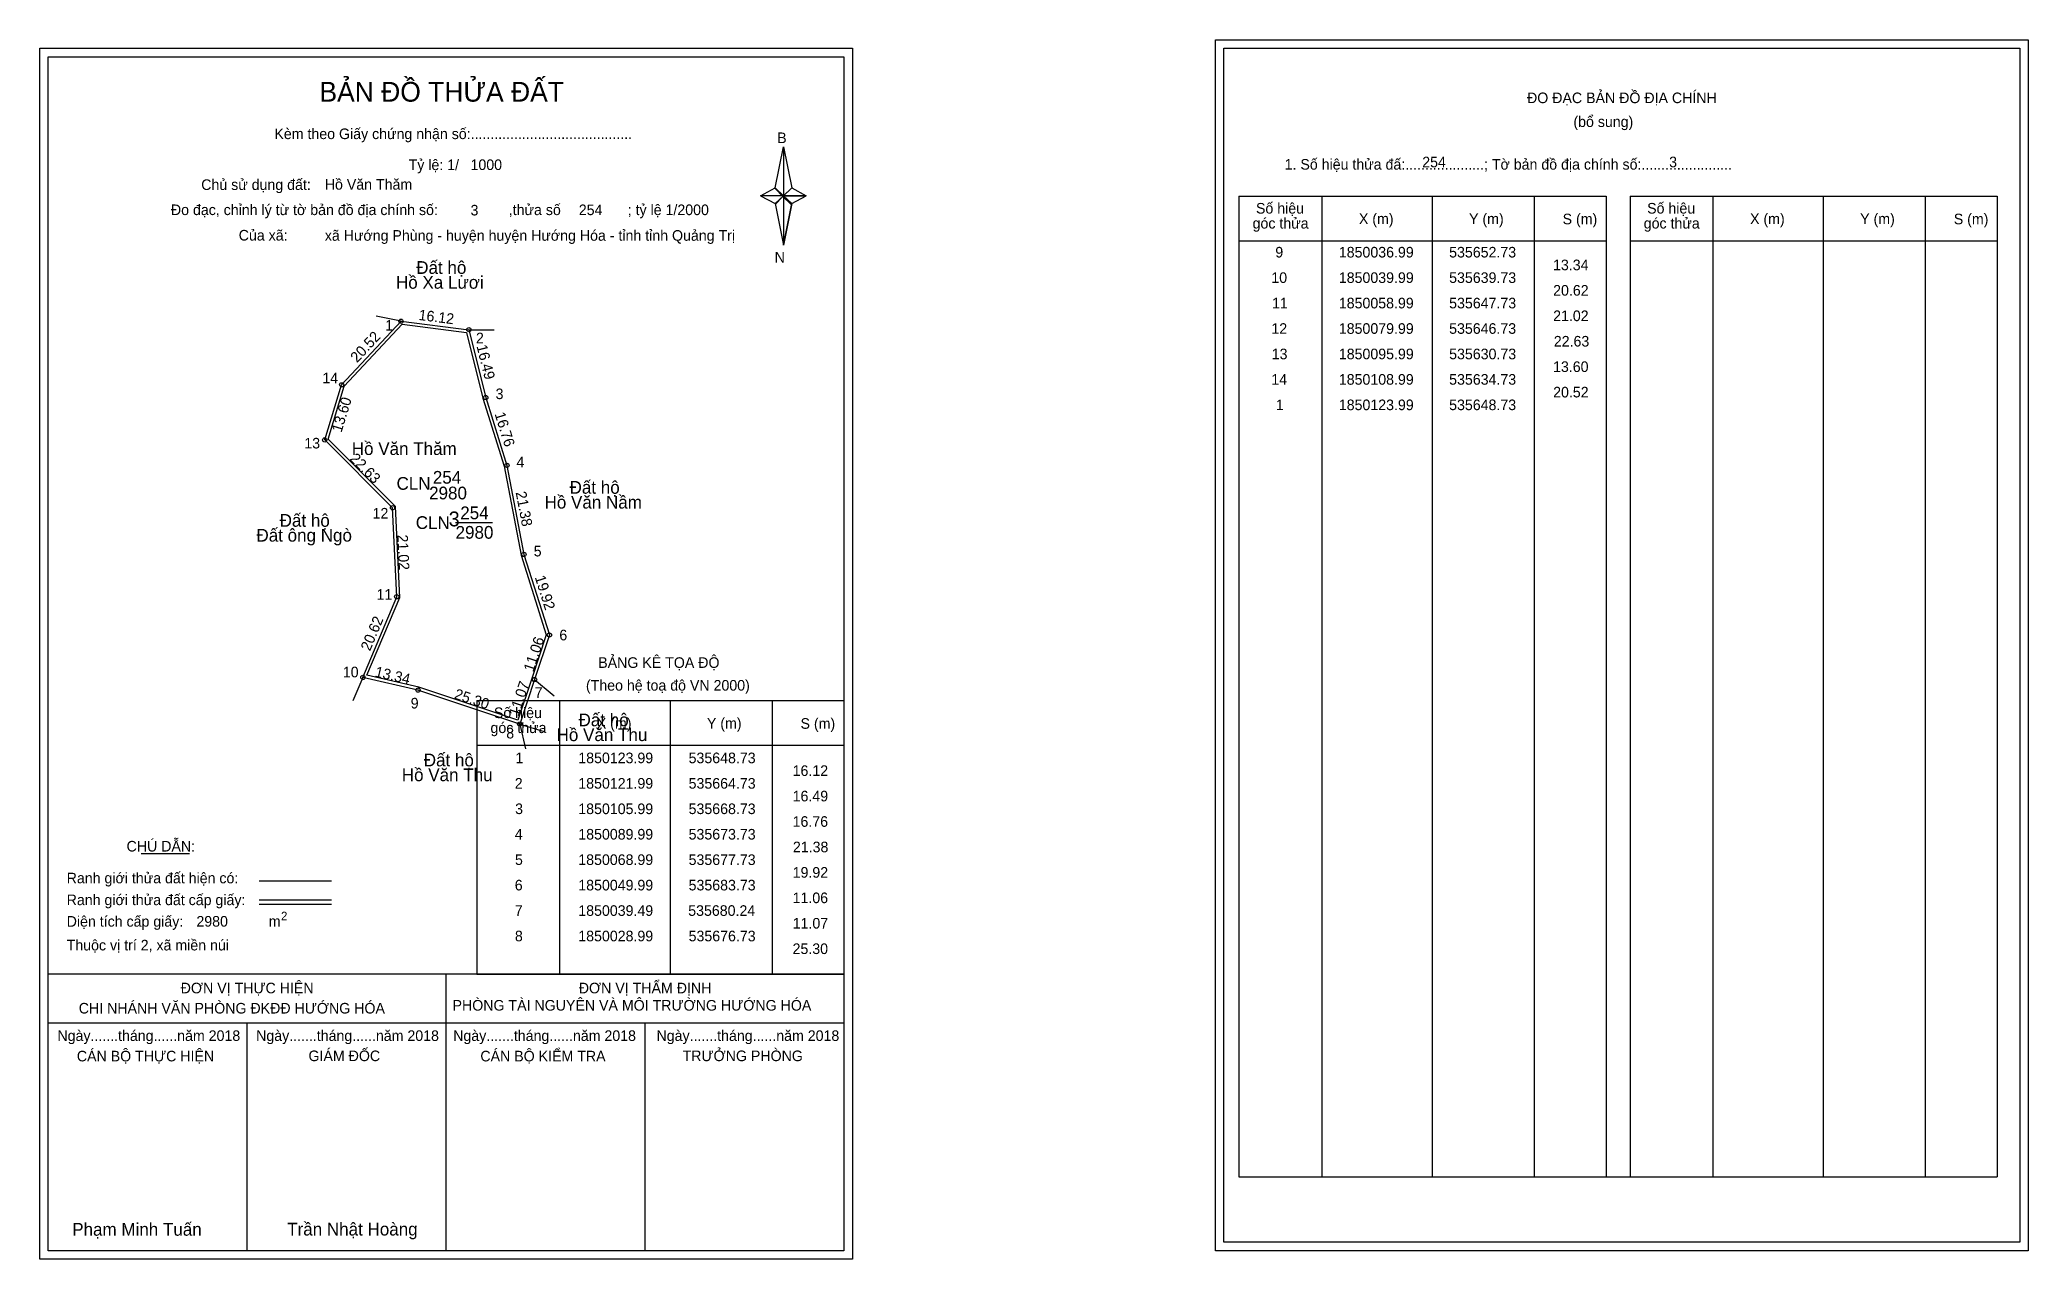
# Model space of a CAD drawing. Extents: x 535564 to 536033, y 1849903 to 1850190.
import ezdxf

# ---------------------------------------------------------------- set-up
doc = ezdxf.new("R2010")
doc.units = 0
for name, color, linetype in [('Level 1', 7, 'Continuous'), ('Level 10', 7, 'Continuous'), ('Level 11', 7, 'Continuous'), ('Level 13', 7, 'Continuous'), ('Level 2', 7, 'Continuous'), ('Level 27', 7, 'Continuous'), ('Level 3', 7, 'Continuous'), ('Level 36', 7, 'Continuous'), ('Level 4', 7, 'Continuous'), ('Level 49', 7, 'Continuous'), ('Level 5', 7, 'Continuous'), ('Level 53', 7, 'Continuous'), ('Level 55', 7, 'Continuous'), ('Level 6', 7, 'Continuous'), ('Level 63', 7, 'Continuous'), ('Level 7', 7, 'Continuous'), ('Level 9', 7, 'Continuous')]:
    doc.layers.add(name, color=color, linetype=linetype)

msp = doc.modelspace()

# ---------------------------------------------------------------- linework, layer by layer
at = {"layer": 'Level 1'}
for p, q in [((535842.85, 1850188.35), (535842.85, 1850188.35)), ((535565.53, 1850186.35), (535565.53, 1850186.35)), ((535736.95, 1850155.47), (535738.92, 1850165.11)), ((535738.92, 1850165.11), (535738.92, 1850153.59)), ((535738.92, 1850165.11), (535740.88, 1850155.47)), ((535733.5, 1850153.59), (535736.95, 1850155.47)), ((535736.95, 1850155.47), (535738.92, 1850153.59)), ((535738.77, 1850153.37), (535736.95, 1850155.25)), ((535740.74, 1850155.25), (535738.77, 1850153.37)), ((535738.77, 1850153.37), (535740.74, 1850155.25)), ((535740.88, 1850155.47), (535738.92, 1850153.59)), ((535738.92, 1850153.59), (535736.95, 1850151.75)), ((535738.77, 1850153.37), (535736.95, 1850151.53)), ((535736.95, 1850151.53), (535738.77, 1850153.37)), ((535736.95, 1850151.75), (535738.92, 1850141.89)), ((535740.74, 1850151.53), (535738.77, 1850153.37)), ((535738.92, 1850153.59), (535738.92, 1850141.89)), ((535738.92, 1850153.59), (535744.33, 1850153.59)), ((535738.92, 1850153.59), (535740.88, 1850151.75)), ((535740.88, 1850151.75), (535738.92, 1850141.89)), ((535740.88, 1850151.75), (535744.33, 1850153.59)), ((535846.38, 1850153.5), (535932.98, 1850153.5)), ((535865.97, 1849922.23), (535865.97, 1850153.5)), ((535892.04, 1849922.23), (535892.04, 1850153.5)), ((535916.02, 1850153.5), (535916.02, 1849922.23)), ((535932.98, 1850153.5), (535932.98, 1849922.23)), ((535938.64, 1850153.5), (536025.24, 1850153.5)), ((535958.23, 1849922.23), (535958.23, 1850153.5)), ((535984.3, 1849922.23), (535984.3, 1850153.5)), ((536008.27, 1850153.5), (536008.27, 1849922.23)), ((536025.24, 1850153.5), (536025.24, 1849922.23)), ((535846.38, 1850142.97), (535932.98, 1850142.97)), ((535938.64, 1850142.97), (536025.24, 1850142.97)), ((535666.62, 1850034.53), (535753.22, 1850034.53)), ((535686.21, 1849970), (535686.21, 1850034.53)), ((535712.28, 1849970), (535712.28, 1850034.53)), ((535736.25, 1850034.53), (535736.25, 1849970)), ((535666.62, 1850024), (535753.22, 1850024)), ((535587.44, 1849998.42), (535598.85, 1849998.42)), ((535615.31, 1849992.01), (535632.32, 1849992.01)), ((535615.31, 1849987.57), (535632.32, 1849987.57)), ((535615.31, 1849986.47), (535632.32, 1849986.47)), ((535672.35, 1849970), (535565.52, 1849970)), ((535753.22, 1849970), (535648.38, 1849970)), ((535659.37, 1849904.78), (535659.37, 1849970)), ((535666.62, 1849970), (535753.22, 1849970)), ((535753.22, 1849958.45), (535565.52, 1849958.45)), ((535612.45, 1849904.78), (535612.45, 1849958.45)), ((535706.3, 1849904.78), (535706.3, 1849958.45)), ((535846.38, 1849922.23), (536025.24, 1849922.23)), ((536030.55, 1849906.78), (536030.55, 1849906.78)), ((535753.22, 1849904.78), (535753.22, 1849904.78))]:
    msp.add_line(p, q, dxfattribs=at)
for points in [[(535736.95, 1850155.47), (535738.92, 1850165.11), (535738.92, 1850153.59)], [(535738.92, 1850153.59), (535740.88, 1850155.47), (535744.33, 1850153.59)], [(535733.5, 1850153.59), (535736.95, 1850151.75), (535738.92, 1850153.59)], [(535738.92, 1850153.59), (535738.92, 1850141.89), (535740.88, 1850151.75)]]:
    msp.add_lwpolyline(points, close=True, dxfattribs=at)
at = {"layer": 'Level 10'}
for points in [[(535648.73, 1850123.99), (535664.73, 1850121.99), (535668.73, 1850105.99), (535673.73, 1850089.99), (535677.73, 1850068.99), (535683.73, 1850049.99), (535680.24, 1850039.49), (535676.73, 1850028.99), (535652.73, 1850036.99), (535639.73, 1850039.99), (535647.73, 1850058.99), (535646.73, 1850079.99), (535630.73, 1850095.99), (535634.73, 1850108.99)], [(535649, 1850123.25), (535664.17, 1850121.35), (535668.06, 1850105.8), (535673.05, 1850089.82), (535677.05, 1850068.82), (535682.99, 1850050), (535679.58, 1850039.71), (535676.29, 1850029.88), (535652.92, 1850037.66), (535640.7, 1850040.49), (535648.44, 1850058.86), (535647.42, 1850080.29), (535631.52, 1850096.19), (535635.35, 1850108.63)]]:
    msp.add_lwpolyline(points, close=True, dxfattribs=at)
at = {"layer": 'Level 11'}
for centre in [(535648.73, 1850123.99), (535648.73, 1850123.99), (535664.73, 1850121.99), (535634.73, 1850108.99), (535668.73, 1850105.99), (535630.73, 1850095.99), (535673.73, 1850089.99), (535646.73, 1850079.99), (535677.73, 1850068.99), (535647.73, 1850058.99), (535683.73, 1850049.99), (535639.73, 1850039.99), (535680.24, 1850039.49), (535652.73, 1850036.99), (535676.73, 1850028.99)]:
    msp.add_circle(centre, 0.5, dxfattribs=at)
at = {"layer": 'Level 27'}
for p, q in [((535648.73, 1850123.99), (535642.84, 1850125.15)), ((535664.73, 1850121.99), (535670.73, 1850121.99)), ((535639.73, 1850039.99), (535637.33, 1850034.49)), ((535680.24, 1850039.49), (535684.82, 1850035.61)), ((535676.73, 1850028.99), (535678.08, 1850023.14)), ((535676.73, 1850028.99), (535682.47, 1850027.23))]:
    msp.add_line(p, q, dxfattribs=at)
at = {"layer": 'Level 3'}
for p, q in [((535846.38, 1850153.5), (535846.38, 1849922.23)), ((535938.64, 1850153.5), (535938.64, 1849922.23)), ((535666.62, 1850034.53), (535666.62, 1849970))]:
    msp.add_line(p, q, dxfattribs=at)
at = {"layer": 'Level 63'}
for points in [[(535563.52, 1850188.35), (535755.22, 1850188.35), (535755.22, 1849902.78), (535563.52, 1849902.78)], [(535840.85, 1850190.35), (536032.55, 1850190.35), (536032.55, 1849904.78), (535840.85, 1849904.78)], [(535842.85, 1850188.35), (536030.55, 1850188.35), (536030.55, 1849906.78), (535842.85, 1849906.78)], [(535565.52, 1850186.35), (535753.22, 1850186.35), (535753.22, 1849904.78), (535565.52, 1849904.78)]]:
    msp.add_lwpolyline(points, close=True, dxfattribs=at)
at = {"layer": 'Level 9'}
msp.add_line((535661.6, 1850076.49), (535670.31, 1850076.49), dxfattribs=at)

# ---------------------------------------------------------------- texts
at = {"layer": 'Level 1'}
for s, height, p in [('BẢN ĐỒ THỬA ĐẤT', 4.6657, (535629.49, 1850175.76)), ('ĐO ĐẠC BẢN ĐỒ ĐỊA CHÍNH', 2.5, (535914.33, 1850175.41)), ('Kèm theo Giấy chứng nhận số:.........................................', 2.5, (535618.87, 1850166.93)), ('(bổ sung)', 2.5, (535925.27, 1850169.79)), ('B', 2.5, (535737.46, 1850165.99)), ('1. Số hiệu thửa đấ:....................; Tờ bản đồ địa chính số:.......................', 2.5, (535857.16, 1850159.73)), ('Chủ sử dụng đất:', 2.5, (535601.61, 1850154.94)), ('Đo đạc, chỉnh lý từ tờ bản đồ địa chính số:                  ,thửa số                 ; tỷ lệ 1/2000', 2.5, (535594.46, 1850149.01)), ('Số hiệu', 2.5, (535850.4, 1850149.37)), ('Số hiệu', 2.5, (535942.66, 1850149.37)), ('Của xã:', 2.5, (535610.45, 1850143.01)), ('góc thửa', 2.5, (535849.6, 1850145.84)), ('X (m)', 2.5, (535874.68, 1850146.89)), ('Y (m)', 2.5, (535900.66, 1850146.89)), ('S (m)', 2.5, (535922.73, 1850146.84)), ('góc thửa', 2.5, (535941.86, 1850145.84)), ('X (m)', 2.5, (535966.94, 1850146.89)), ('Y (m)', 2.5, (535992.91, 1850146.89)), ('S (m)', 2.5, (536014.99, 1850146.84)), ('N', 2.5, (535736.86, 1850137.82)), ('BẢNG KÊ TỌA ĐỘ', 2.5, (535695.25, 1850042.23)), ('(Theo hệ toạ độ VN 2000)', 2.5, (535692.35, 1850036.87)), ('Số hiệu', 2.5, (535670.64, 1850030.39)), ('góc thửa', 2.5, (535669.84, 1850026.86)), ('X (m)', 2.5, (535694.92, 1850027.92)), ('Y (m)', 2.5, (535720.89, 1850027.92)), ('S (m)', 2.5, (535742.97, 1850027.87)), ('CHÚ DẪN:', 2.5, (535584, 1849998.92)), ('Ranh giới thửa đất hiện có:', 2.5, (535569.87, 1849991.42)), ('Ranh giới thửa đất cấp giấy:', 2.5, (535569.87, 1849986.28)), ('Diện tích cấp giấy:', 2.5, (535569.87, 1849981.2)), ('m', 2.5, (535617.53, 1849981.22)), ('2', 2, (535620.43, 1849982.73)), ('Thuộc vị trí 2, xã miền núi', 2.5, (535569.87, 1849975.6)), ('ĐƠN VỊ THỰC HIỆN', 2.5, (535596.76, 1849965.48)), ('ĐƠN VỊ THẨM ĐỊNH', 2.5, (535690.66, 1849965.48)), ('CHI NHÁNH VĂN PHÒNG ĐKĐĐ HƯỚNG HÓA', 2.5, (535572.72, 1849960.72)), ('PHÒNG TÀI NGUYÊN VÀ MÔI TRƯỜNG HƯỚNG HÓA', 2.5, (535660.89, 1849961.41)), ('Ngày.......tháng......năm 2018', 2.5, (535567.69, 1849954.25)), ('Ngày.......tháng......năm 2018', 2.5, (535614.56, 1849954.25)), ('Ngày.......tháng......năm 2018', 2.5, (535661.04, 1849954.25)), ('Ngày.......tháng......năm 2018', 2.5, (535709, 1849954.25)), ('CÁN BỘ THỰC HIỆN', 2.5, (535572.27, 1849949.43)), ('GIÁM ĐỐC', 2.5, (535626.91, 1849949.49)), ('CÁN BỘ KIỂM TRA', 2.5, (535667.45, 1849949.43)), ('TRƯỞNG PHÒNG', 2.5, (535715.14, 1849949.49)), ('Phạm Minh Tuấn', 3, (535571.18, 1849908.32)), ('Trần Nhật Hoàng', 3, (535621.88, 1849908.37))]:
    msp.add_text(s, height=height, dxfattribs=at).set_placement(p)
at = {"layer": 'Level 11'}
msp.add_text('Tỷ lệ: 1/', height=2.5, dxfattribs=at).set_placement((535650.53, 1850159.62))
at = {"layer": 'Level 13'}
for s, p in [('254', (535662.71, 1850077.29)), ('CLN', (535652.21, 1850074.99)), ('2980', (535661.6, 1850072.69))]:
    msp.add_text(s, height=3, dxfattribs=at).set_placement(p)
at = {"layer": 'Level 2'}
msp.add_text('Hồ Văn Thăm', height=3, dxfattribs=at).set_placement((535637.12, 1850092.44))
at = {"layer": 'Level 3'}
msp.add_text('CLN', height=3, dxfattribs=at).set_placement((535647.68, 1850084.23))
at = {"layer": 'Level 36'}
for s, p in [('Đất hộ', (535652.33, 1850135.15)), ('Hồ Xa Lươi', (535647.54, 1850131.65)), ('Đất hộ', (535688.5, 1850083.3)), ('Hồ Văn Nầm', (535682.59, 1850079.8)), ('Đất ông Ngò', (535614.63, 1850072.01)), ('Đất hộ', (535620.11, 1850075.51)), ('Đất hộ', (535690.61, 1850028.47)), ('Hồ Văn Thu', (535685.43, 1850024.97)), ('Đất hộ', (535654.1, 1850019.01)), ('Hồ Văn Thu', (535648.92, 1850015.51))]:
    msp.add_text(s, height=3, dxfattribs=at).set_placement(p)
at = {"layer": 'Level 4'}
msp.add_text('254', height=3, dxfattribs=at).set_placement((535656.24, 1850085.67))
at = {"layer": 'Level 49'}
for s, rotation, p in [('16.12', 352.875, (535652.78, 1850124.29)), ('20.52', 46.9749, (535638.36, 1850114.05)), ('16.49', 284.0362, (535666.52, 1850118.14)), ('13.60', 72.8973, (535634.68, 1850097.61)), ('16.76', 287.354, (535670.78, 1850102.13)), ('22.63', 315, (535636.47, 1850091.39)), ('21.38', 280.7843, (535675.76, 1850083.62)), ('21.02', 272.7263, (535647.84, 1850073.6)), ('19.92', 287.5256, (535680.26, 1850063.62)), ('20.62', 67.1663, (535641.41, 1850046.04)), ('11.06', 71.6142, (535679.94, 1850041.12)), ('13.34', 347.0054, (535642.42, 1850040.19)), ('11.07', 71.516, (535676.44, 1850030.63)), ('25.30', 341.5651, (535661.1, 1850035.04))]:
    msp.add_text(s, height=2.5, rotation=rotation, dxfattribs=at).set_placement(p)
at = {"layer": 'Level 5'}
msp.add_text('2980', height=3, dxfattribs=at).set_placement((535655.36, 1850081.97))
at = {"layer": 'Level 53'}
for s, p in [('9', (535854.96, 1850139.01)), ('1850036.99', (535869.94, 1850139.01)), ('535652.73', (535895.96, 1850139.01)), ('13.34', (535920.47, 1850136.01)), ('10', (535854.02, 1850133.01)), ('1850039.99', (535869.94, 1850133.01)), ('535639.73', (535895.96, 1850133.01)), ('20.62', (535920.49, 1850130.01)), ('11', (535854.18, 1850127.01)), ('1850058.99', (535869.94, 1850127.01)), ('535647.73', (535895.96, 1850127.01)), ('12', (535854.03, 1850121.01)), ('1850079.99', (535869.94, 1850121.01)), ('535646.73', (535895.96, 1850121.01)), ('21.02', (535920.49, 1850124.01)), ('13', (535854.11, 1850115.01)), ('1850095.99', (535869.94, 1850115.01)), ('535630.73', (535895.96, 1850115.01)), ('22.63', (535920.65, 1850118.01)), ('13.60', (535920.47, 1850112.01)), ('14', (535854.02, 1850109.01)), ('1850108.99', (535869.94, 1850109.01)), ('535634.73', (535895.96, 1850109.01)), ('20.52', (535920.49, 1850106.01)), ('1', (535855.1, 1850103.01)), ('1850123.99', (535869.94, 1850103.01)), ('535648.73', (535895.96, 1850103.01)), ('1', (535675.72, 1850019.75)), ('1850123.99', (535690.55, 1850019.75)), ('535648.73', (535716.57, 1850019.75)), ('16.12', (535741.11, 1850016.75)), ('2', (535675.57, 1850013.75)), ('1850121.99', (535690.55, 1850013.75)), ('535664.73', (535716.57, 1850013.75)), ('3', (535675.65, 1850007.75)), ('1850105.99', (535690.55, 1850007.75)), ('535668.73', (535716.57, 1850007.75)), ('16.49', (535741.11, 1850010.75)), ('16.76', (535741.1, 1850004.75)), ('4', (535675.56, 1850001.75)), ('1850089.99', (535690.55, 1850001.75)), ('535673.73', (535716.57, 1850001.75)), ('21.38', (535741.17, 1849998.75)), ('5', (535675.61, 1849995.75)), ('1850068.99', (535690.55, 1849995.75)), ('535677.73', (535716.57, 1849995.75)), ('6', (535675.56, 1849989.75)), ('1850049.99', (535690.55, 1849989.75)), ('535683.73', (535716.57, 1849989.75)), ('19.92', (535741.11, 1849992.75)), ('7', (535675.57, 1849983.75)), ('1850039.49', (535690.55, 1849983.75)), ('535680.24', (535716.48, 1849983.75)), ('11.06', (535741.1, 1849986.75)), ('11.07', (535741.12, 1849980.75)), ('8', (535675.6, 1849977.75)), ('1850028.99', (535690.55, 1849977.75)), ('535676.73', (535716.57, 1849977.75)), ('25.30', (535741.09, 1849974.75))]:
    msp.add_text(s, height=2.5, dxfattribs=at).set_placement(p)
at = {"layer": 'Level 55'}
for s, height, p in [('1', 0.4, (535648.62, 1850123.99)), ('0', 0.11, (535648.69, 1850123.88)), ('0', 0.11, (535648.69, 1850123.88)), ('0', 0.11, (535648.69, 1850123.88)), ('2', 0.4, (535664.59, 1850121.99)), ('255', 0.11, (535664.61, 1850121.88)), ('255', 0.11, (535664.61, 1850121.88)), ('0', 0.11, (535664.69, 1850121.88)), ('0', 0.11, (535664.69, 1850121.88)), ('14', 0.4, (535634.44, 1850108.99)), ('0', 0.11, (535634.69, 1850108.88)), ('255', 0.11, (535668.61, 1850105.88)), ('255', 0.11, (535668.61, 1850105.88)), ('3', 0.4, (535668.61, 1850105.99)), ('13', 0.4, (535630.46, 1850095.99)), ('0', 0.11, (535630.69, 1850095.88)), ('4', 0.4, (535673.59, 1850089.99)), ('255', 0.11, (535673.61, 1850089.88)), ('255', 0.11, (535673.61, 1850089.88)), ('12', 0.4, (535646.45, 1850079.99)), ('0', 0.11, (535646.69, 1850079.88)), ('5', 0.4, (535677.6, 1850068.99)), ('255', 0.11, (535677.61, 1850068.88)), ('255', 0.11, (535677.61, 1850068.88)), ('11', 0.4, (535647.47, 1850058.99)), ('0', 0.11, (535647.69, 1850058.88)), ('6', 0.4, (535683.59, 1850049.99)), ('255', 0.11, (535683.61, 1850049.88)), ('255', 0.11, (535683.61, 1850049.88)), ('10', 0.4, (535639.45, 1850039.99)), ('0', 0.11, (535639.69, 1850039.88)), ('0', 0.11, (535639.69, 1850039.88)), ('7', 0.4, (535680.11, 1850039.49)), ('255', 0.11, (535680.12, 1850039.38)), ('255', 0.11, (535680.12, 1850039.38)), ('0', 0.11, (535680.2, 1850039.38)), ('9', 0.4, (535652.59, 1850036.99)), ('0', 0.11, (535652.69, 1850036.88)), ('8', 0.4, (535676.6, 1850028.99)), ('0', 0.11, (535676.69, 1850028.88)), ('0', 0.11, (535676.69, 1850028.88))]:
    msp.add_text(s, height=height, dxfattribs=at).set_placement(p)
at = {"layer": 'Level 6'}
for s, p in [('1000', (535665.13, 1850159.64)), ('254', (535889.61, 1850160.27)), ('3', (535947.85, 1850160.29)), ('Hồ Văn Thăm', (535630.75, 1850155)), ('3', (535665.13, 1850148.92)), ('254', (535690.67, 1850149)), ('xã Hướng Phùng - huyện huyện Hướng Hóa - tỉnh tỉnh Quảng Trị', (535630.76, 1850142.96)), ('2980', (535600.47, 1849981.21))]:
    msp.add_text(s, height=2.5, dxfattribs=at).set_placement(p)
at = {"layer": 'Level 7'}
msp.add_text('3', height=3.5, dxfattribs=at).set_placement((535659.97, 1850075.61))
at = {"layer": 'Level 9'}
for s, p in [('1', (535644.99, 1850121.76)), ('2', (535666.41, 1850118.77)), ('14', (535630.18, 1850109.34)), ('3', (535671.04, 1850105.61)), ('13', (535625.93, 1850093.97)), ('4', (535675.97, 1850089.52)), ('12', (535642.03, 1850077.45)), ('5', (535680.03, 1850068.52)), ('11', (535642.96, 1850058.3)), ('6', (535686.08, 1850048.72)), ('10', (535635.01, 1850040)), ('9', (535651.02, 1850032.66)), ('7', (535680.26, 1850035.16)), ('8', (535673.55, 1850025.59))]:
    msp.add_text(s, height=2.5, dxfattribs=at).set_placement(p)

doc.saveas('drawing.dxf')
